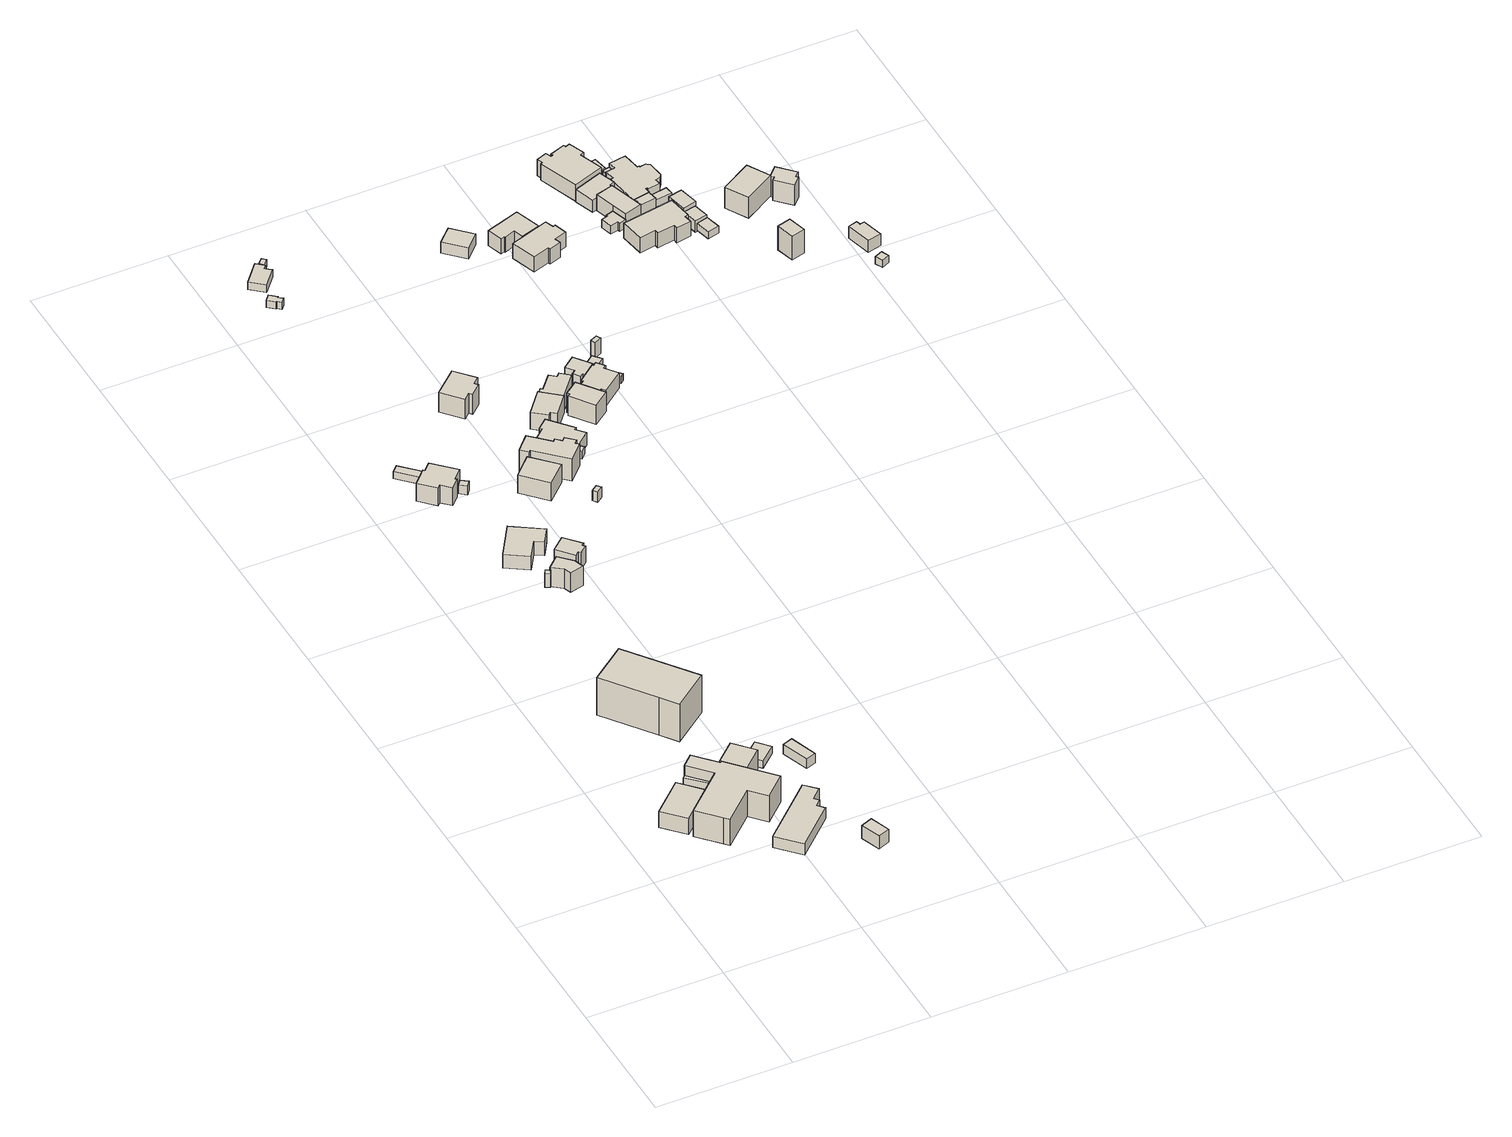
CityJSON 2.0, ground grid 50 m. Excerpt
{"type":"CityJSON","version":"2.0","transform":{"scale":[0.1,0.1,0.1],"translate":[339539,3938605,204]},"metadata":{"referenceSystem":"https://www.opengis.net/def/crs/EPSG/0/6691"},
"CityObjects":{
"building1":{"type":"Building","attributes":{"usage":"452","measuredHeight":7.5,"storeysAboveGround":1,"BuildingIDAttribute.prefecture":"14","BuildingIDAttribute.city":"14151","BuildingDetailAttribute.totalFloorArea":129.12,"BuildingDetailAttribute.buildingFootprintArea":129.12,"BuildingDetailAttribute.buildingStructureType":"610","BuildingDetailAttribute.buildingStructureOrgType":"2","BuildingDetailAttribute.orgUsage":"193","BuildingDetailAttribute.surveyYear":2015},"geometry":[{"type":"Solid","lod":"1","boundaries":[[[[0,1,2,3]],[[2,4,5,3]],[[1,6,4,2]],[[0,7,6,1]],[[3,5,7,0]],[[4,6,7,5]]]]}]},
"building2":{"type":"Building","attributes":{"measuredHeight":9.3,"BuildingIDAttribute.prefecture":"14","BuildingIDAttribute.city":"14151","BuildingDetailAttribute.surveyYear":2015},"geometry":[{"type":"Solid","lod":"1","boundaries":[[[[8,9,10,11]],[[10,12,13,11]],[[9,14,12,10]],[[8,15,14,9]],[[11,13,15,8]],[[12,14,15,13]]]]}]},
"building3":{"type":"Building","attributes":{"usage":"452","measuredHeight":11.6,"storeysAboveGround":1,"BuildingIDAttribute.prefecture":"14","BuildingIDAttribute.city":"14151","BuildingDetailAttribute.totalFloorArea":401.09,"BuildingDetailAttribute.buildingFootprintArea":401.09,"BuildingDetailAttribute.buildingStructureType":"610","BuildingDetailAttribute.buildingStructureOrgType":"2","BuildingDetailAttribute.orgUsage":"193","BuildingDetailAttribute.surveyYear":2015},"geometry":[{"type":"Solid","lod":"1","boundaries":[[[[16,17,8,18,19,20,21,22,23,24,25,26]],[[25,27,28,26]],[[24,29,27,25]],[[23,30,29,24]],[[22,31,30,23]],[[21,32,31,22]],[[20,33,32,21]],[[19,34,33,20]],[[18,35,34,19]],[[8,36,35,18]],[[17,37,36,8]],[[16,38,37,17]],[[26,28,38,16]],[[27,29,30,31,32,33,34,35,36,37,38,28]]]]}]},
"building4":{"type":"Building","attributes":{"usage":"452","measuredHeight":5.5,"storeysAboveGround":1,"BuildingIDAttribute.prefecture":"14","BuildingIDAttribute.city":"14151","BuildingDetailAttribute.totalFloorArea":225.13,"BuildingDetailAttribute.buildingFootprintArea":225.13,"BuildingDetailAttribute.buildingStructureType":"610","BuildingDetailAttribute.buildingStructureOrgType":"2","BuildingDetailAttribute.orgUsage":"193","BuildingDetailAttribute.surveyYear":2015},"geometry":[{"type":"Solid","lod":"1","boundaries":[[[[39,40,41,42,43,44,45,46]],[[45,47,48,46]],[[44,49,47,45]],[[43,50,49,44]],[[42,51,50,43]],[[41,52,51,42]],[[40,53,52,41]],[[39,54,53,40]],[[46,48,54,39]],[[47,49,50,51,52,53,54,48]]]]}]},
"building5":{"type":"Building","attributes":{"usage":"452","measuredHeight":8.9,"storeysAboveGround":1,"BuildingIDAttribute.prefecture":"14","BuildingIDAttribute.city":"14151","BuildingDetailAttribute.totalFloorArea":81.22,"BuildingDetailAttribute.buildingFootprintArea":81.22,"BuildingDetailAttribute.buildingStructureType":"610","BuildingDetailAttribute.buildingStructureOrgType":"2","BuildingDetailAttribute.orgUsage":"193","BuildingDetailAttribute.surveyYear":2015},"geometry":[{"type":"Solid","lod":"1","boundaries":[[[[55,56,57,58]],[[57,59,60,58]],[[56,61,59,57]],[[55,62,61,56]],[[58,60,62,55]],[[59,61,62,60]]]]}]},
"building6":{"type":"Building","attributes":{"measuredHeight":10.5,"BuildingIDAttribute.prefecture":"14","BuildingIDAttribute.city":"14151","BuildingDetailAttribute.surveyYear":2015},"geometry":[{"type":"Solid","lod":"1","boundaries":[[[[63,64,65,66]],[[65,67,68,66]],[[64,69,67,65]],[[63,70,69,64]],[[66,68,70,63]],[[67,69,70,68]]]]}]},
"building7":{"type":"Building","attributes":{"usage":"452","measuredHeight":17.5,"storeysAboveGround":2,"BuildingIDAttribute.prefecture":"14","BuildingIDAttribute.city":"14151","BuildingDetailAttribute.totalFloorArea":1046.78,"BuildingDetailAttribute.buildingFootprintArea":523.39,"BuildingDetailAttribute.buildingStructureType":"610","BuildingDetailAttribute.buildingStructureOrgType":"2","BuildingDetailAttribute.orgUsage":"193","BuildingDetailAttribute.surveyYear":2015},"geometry":[{"type":"Solid","lod":"1","boundaries":[[[[71,72,73,74,75]],[[74,76,77,75]],[[73,78,76,74]],[[72,79,78,73]],[[71,80,79,72]],[[75,77,80,71]],[[76,78,79,80,77]]]]}]},
"building8":{"type":"Building","attributes":{"BuildingIDAttribute.prefecture":"14","BuildingIDAttribute.city":"14151","BuildingDetailAttribute.surveyYear":2015},"geometry":[{"type":"Solid","lod":"1","boundaries":[[[[81,82,83,84]],[[83,85,86,84]],[[82,87,85,83]],[[81,88,87,82]],[[84,86,88,81]],[[85,87,88,86]]]]}]},
"building9":{"type":"Building","attributes":{"measuredHeight":7.1,"BuildingIDAttribute.prefecture":"14","BuildingIDAttribute.city":"14151","BuildingDetailAttribute.surveyYear":2015},"geometry":[{"type":"Solid","lod":"1","boundaries":[[[[89,90,91,92]],[[91,93,94,92]],[[90,95,93,91]],[[89,96,95,90]],[[92,94,96,89]],[[93,95,96,94]]]]}]},
"building10":{"type":"Building","attributes":{"measuredHeight":5.8,"BuildingIDAttribute.prefecture":"14","BuildingIDAttribute.city":"14151","BuildingDetailAttribute.surveyYear":2015},"geometry":[{"type":"Solid","lod":"1","boundaries":[[[[97,98,99,100]],[[99,101,102,100]],[[98,103,101,99]],[[97,104,103,98]],[[100,102,104,97]],[[101,103,104,102]]]]}]},
"building11":{"type":"Building","attributes":{"measuredHeight":3.7,"BuildingIDAttribute.prefecture":"14","BuildingIDAttribute.city":"14151","BuildingDetailAttribute.surveyYear":2015},"geometry":[{"type":"Solid","lod":"1","boundaries":[[[[105,106,107,108]],[[107,109,110,108]],[[106,111,109,107]],[[105,112,111,106]],[[108,110,112,105]],[[109,111,112,110]]]]}]},
"building12":{"type":"Building","attributes":{"usage":"411","measuredHeight":8.5,"storeysAboveGround":2,"BuildingIDAttribute.prefecture":"14","BuildingIDAttribute.city":"14151","BuildingDetailAttribute.totalFloorArea":198.26,"BuildingDetailAttribute.buildingFootprintArea":99.13,"BuildingDetailAttribute.buildingStructureType":"601","BuildingDetailAttribute.buildingStructureOrgType":"1","BuildingDetailAttribute.orgUsage":"10","BuildingDetailAttribute.surveyYear":2015},"geometry":[{"type":"Solid","lod":"1","boundaries":[[[[113,114,115,116,117,118,119,120,121,122]],[[121,123,124,122]],[[120,125,123,121]],[[119,126,125,120]],[[118,127,126,119]],[[117,128,127,118]],[[116,129,128,117]],[[115,130,129,116]],[[114,131,130,115]],[[113,132,131,114]],[[122,124,132,113]],[[123,125,126,127,128,129,130,131,132,124]]]]}]},
"building13":{"type":"Building","attributes":{"usage":"411","measuredHeight":8.1,"storeysAboveGround":2,"BuildingIDAttribute.prefecture":"14","BuildingIDAttribute.city":"14151","BuildingDetailAttribute.totalFloorArea":219.19,"BuildingDetailAttribute.buildingFootprintArea":109.59,"BuildingDetailAttribute.buildingStructureType":"610","BuildingDetailAttribute.buildingStructureOrgType":"2","BuildingDetailAttribute.orgUsage":"10","BuildingDetailAttribute.surveyYear":2015,"BuildingLandSlideRiskAttribute.description":"1","BuildingLandSlideRiskAttribute.areaType":"1"},"geometry":[{"type":"Solid","lod":"1","boundaries":[[[[133,134,135,136,137,138]],[[137,139,140,138]],[[136,141,139,137]],[[135,142,141,136]],[[134,143,142,135]],[[133,144,143,134]],[[138,140,144,133]],[[139,141,142,143,144,140]]]]}]},
"building14":{"type":"Building","attributes":{"usage":"411","measuredHeight":8.8,"storeysAboveGround":1,"BuildingIDAttribute.prefecture":"14","BuildingIDAttribute.city":"14151","BuildingDetailAttribute.totalFloorArea":40.48,"BuildingDetailAttribute.buildingFootprintArea":40.48,"BuildingDetailAttribute.buildingStructureType":"601","BuildingDetailAttribute.buildingStructureOrgType":"1","BuildingDetailAttribute.orgUsage":"10","BuildingDetailAttribute.surveyYear":2015,"BuildingLandSlideRiskAttribute.description":"1","BuildingLandSlideRiskAttribute.areaType":"1"},"geometry":[{"type":"Solid","lod":"1","boundaries":[[[[145,146,147,148,149,150]],[[149,151,152,150]],[[148,153,151,149]],[[147,154,153,148]],[[146,155,154,147]],[[145,156,155,146]],[[150,152,156,145]],[[151,153,154,155,156,152]]]]}]},
"building15":{"type":"Building","attributes":{"measuredHeight":6.7,"BuildingIDAttribute.prefecture":"14","BuildingIDAttribute.city":"14151","BuildingDetailAttribute.surveyYear":2015},"geometry":[{"type":"Solid","lod":"1","boundaries":[[[[157,158,159,160]],[[159,161,162,160]],[[158,163,161,159]],[[157,164,163,158]],[[160,162,164,157]],[[161,163,164,162]]]]}]},
"building16":{"type":"Building","attributes":{"usage":"411","measuredHeight":7.7,"storeysAboveGround":1,"BuildingIDAttribute.prefecture":"14","BuildingIDAttribute.city":"14151","BuildingDetailAttribute.totalFloorArea":45.48,"BuildingDetailAttribute.buildingFootprintArea":45.48,"BuildingDetailAttribute.buildingStructureType":"601","BuildingDetailAttribute.buildingStructureOrgType":"1","BuildingDetailAttribute.orgUsage":"10","BuildingDetailAttribute.surveyYear":2015,"BuildingLandSlideRiskAttribute.description":"1","BuildingLandSlideRiskAttribute.areaType":"1"},"geometry":[{"type":"Solid","lod":"1","boundaries":[[[[165,166,167,168,169,170,171,172]],[[171,173,174,172]],[[170,175,173,171]],[[169,176,175,170]],[[168,177,176,169]],[[167,178,177,168]],[[166,179,178,167]],[[165,180,179,166]],[[172,174,180,165]],[[173,175,176,177,178,179,180,174]]]]}]},
"building17":{"type":"Building","attributes":{"measuredHeight":8.5,"BuildingIDAttribute.prefecture":"14","BuildingIDAttribute.city":"14151","BuildingDetailAttribute.surveyYear":2015,"BuildingLandSlideRiskAttribute.description":"1","BuildingLandSlideRiskAttribute.areaType":"1"},"geometry":[{"type":"Solid","lod":"1","boundaries":[[[[181,182,183,184]],[[183,185,186,184]],[[182,187,185,183]],[[181,188,187,182]],[[184,186,188,181]],[[185,187,188,186]]]]}]},
"building18":{"type":"Building","attributes":{"BuildingIDAttribute.prefecture":"14","BuildingIDAttribute.city":"14151","BuildingDetailAttribute.surveyYear":2015},"geometry":[{"type":"Solid","lod":"1","boundaries":[[[[189,190,191,192,193,194,195,196]],[[195,197,198,196]],[[194,199,197,195]],[[193,200,199,194]],[[192,201,200,193]],[[191,202,201,192]],[[190,203,202,191]],[[189,204,203,190]],[[196,198,204,189]],[[197,199,200,201,202,203,204,198]]]]}]},
"building19":{"type":"Building","attributes":{"measuredHeight":4.6,"BuildingIDAttribute.prefecture":"14","BuildingIDAttribute.city":"14151","BuildingDetailAttribute.surveyYear":2015},"geometry":[{"type":"Solid","lod":"1","boundaries":[[[[205,206,207,208]],[[207,209,210,208]],[[206,211,209,207]],[[205,212,211,206]],[[208,210,212,205]],[[209,211,212,210]]]]}]},
"building20":{"type":"Building","attributes":{"usage":"441","measuredHeight":3.3,"storeysAboveGround":1,"BuildingIDAttribute.prefecture":"14","BuildingIDAttribute.city":"14151","BuildingDetailAttribute.totalFloorArea":47.27,"BuildingDetailAttribute.buildingFootprintArea":47.27,"BuildingDetailAttribute.buildingStructureType":"610","BuildingDetailAttribute.buildingStructureOrgType":"2","BuildingDetailAttribute.orgUsage":"172","BuildingDetailAttribute.surveyYear":2015},"geometry":[{"type":"Solid","lod":"1","boundaries":[[[[213,214,215,216,217,218]],[[217,219,220,218]],[[216,221,219,217]],[[215,222,221,216]],[[214,223,222,215]],[[213,224,223,214]],[[218,220,224,213]],[[219,221,222,223,224,220]]]]}]},
"building21":{"type":"Building","attributes":{"usage":"411","measuredHeight":10.4,"storeysAboveGround":2,"BuildingIDAttribute.prefecture":"14","BuildingIDAttribute.city":"14151","BuildingDetailAttribute.totalFloorArea":590.14,"BuildingDetailAttribute.buildingFootprintArea":295.07,"BuildingDetailAttribute.buildingStructureType":"601","BuildingDetailAttribute.buildingStructureOrgType":"1","BuildingDetailAttribute.orgUsage":"10","BuildingDetailAttribute.surveyYear":2015,"BuildingLandSlideRiskAttribute.description":"1","BuildingLandSlideRiskAttribute.areaType":"1"},"geometry":[{"type":"Solid","lod":"1","boundaries":[[[[225,226,227,228,229,230,231,232,233,234,235,236]],[[235,237,238,236]],[[234,239,237,235]],[[233,240,239,234]],[[232,241,240,233]],[[231,242,241,232]],[[230,243,242,231]],[[229,244,243,230]],[[228,245,244,229]],[[227,246,245,228]],[[226,247,246,227]],[[225,248,247,226]],[[236,238,248,225]],[[237,239,240,241,242,243,244,245,246,247,248,238]]]]}]},
"building22":{"type":"Building","attributes":{"usage":"411","measuredHeight":9.6,"storeysAboveGround":2,"BuildingIDAttribute.prefecture":"14","BuildingIDAttribute.city":"14151","BuildingDetailAttribute.totalFloorArea":159.33,"BuildingDetailAttribute.buildingFootprintArea":79.66,"BuildingDetailAttribute.buildingStructureType":"610","BuildingDetailAttribute.buildingStructureOrgType":"2","BuildingDetailAttribute.orgUsage":"10","BuildingDetailAttribute.surveyYear":2015},"geometry":[{"type":"Solid","lod":"1","boundaries":[[[[249,250,251,252,253,254,255,256]],[[255,257,258,256]],[[254,259,257,255]],[[253,260,259,254]],[[252,261,260,253]],[[251,262,261,252]],[[250,263,262,251]],[[249,264,263,250]],[[256,258,264,249]],[[257,259,260,261,262,263,264,258]]]]}]},
"building23":{"type":"Building","attributes":{"BuildingIDAttribute.prefecture":"14","BuildingIDAttribute.city":"14151","BuildingDetailAttribute.surveyYear":2015},"geometry":[{"type":"Solid","lod":"1","boundaries":[[[[265,266,267,268]],[[267,269,270,268]],[[266,271,269,267]],[[265,272,271,266]],[[268,270,272,265]],[[269,271,272,270]]]]}]},
"building24":{"type":"Building","attributes":{"usage":"411","measuredHeight":6.3,"storeysAboveGround":1,"BuildingIDAttribute.prefecture":"14","BuildingIDAttribute.city":"14151","BuildingDetailAttribute.totalFloorArea":98.7,"BuildingDetailAttribute.buildingFootprintArea":98.7,"BuildingDetailAttribute.buildingStructureType":"601","BuildingDetailAttribute.buildingStructureOrgType":"1","BuildingDetailAttribute.orgUsage":"10","BuildingDetailAttribute.surveyYear":2015,"BuildingLandSlideRiskAttribute.description":"1","BuildingLandSlideRiskAttribute.areaType":"1"},"geometry":[{"type":"Solid","lod":"1","boundaries":[[[[273,274,275,276,277,278,279,280,281,282]],[[281,283,284,282]],[[280,285,283,281]],[[279,286,285,280]],[[278,287,286,279]],[[277,288,287,278]],[[276,289,288,277]],[[275,290,289,276]],[[274,291,290,275]],[[273,292,291,274]],[[282,284,292,273]],[[283,285,286,287,288,289,290,291,292,284]]]]}]},
"building25":{"type":"Building","attributes":{"measuredHeight":4.7,"BuildingIDAttribute.prefecture":"14","BuildingIDAttribute.city":"14151","BuildingDetailAttribute.surveyYear":2015,"BuildingLandSlideRiskAttribute.description":"1","BuildingLandSlideRiskAttribute.areaType":"1"},"geometry":[{"type":"Solid","lod":"1","boundaries":[[[[293,294,295,296]],[[295,297,298,296]],[[294,299,297,295]],[[293,300,299,294]],[[296,298,300,293]],[[297,299,300,298]]]]}]},
"building26":{"type":"Building","attributes":{"usage":"401","measuredHeight":8.3,"storeysAboveGround":1,"BuildingIDAttribute.prefecture":"14","BuildingIDAttribute.city":"14151","BuildingDetailAttribute.totalFloorArea":72.45,"BuildingDetailAttribute.buildingFootprintArea":72.45,"BuildingDetailAttribute.buildingStructureType":"601","BuildingDetailAttribute.buildingStructureOrgType":"1","BuildingDetailAttribute.orgUsage":"61","BuildingDetailAttribute.surveyYear":2015},"geometry":[{"type":"Solid","lod":"1","boundaries":[[[[301,302,303,304,305,306]],[[305,307,308,306]],[[304,309,307,305]],[[303,310,309,304]],[[302,311,310,303]],[[301,312,311,302]],[[306,308,312,301]],[[307,309,310,311,312,308]]]]}]},
"building27":{"type":"Building","attributes":{"usage":"401","measuredHeight":7.3,"storeysAboveGround":1,"BuildingIDAttribute.prefecture":"14","BuildingIDAttribute.city":"14151","BuildingDetailAttribute.totalFloorArea":62.54,"BuildingDetailAttribute.buildingFootprintArea":62.54,"BuildingDetailAttribute.buildingStructureType":"601","BuildingDetailAttribute.buildingStructureOrgType":"1","BuildingDetailAttribute.orgUsage":"61","BuildingDetailAttribute.surveyYear":2015},"geometry":[{"type":"Solid","lod":"1","boundaries":[[[[313,314,315,316,317,318,319,320]],[[319,321,322,320]],[[318,323,321,319]],[[317,324,323,318]],[[316,325,324,317]],[[315,326,325,316]],[[314,327,326,315]],[[313,328,327,314]],[[320,322,328,313]],[[321,323,324,325,326,327,328,322]]]]}]},
"building28":{"type":"Building","attributes":{"usage":"411","measuredHeight":8.9,"storeysAboveGround":2,"BuildingIDAttribute.prefecture":"14","BuildingIDAttribute.city":"14151","BuildingDetailAttribute.totalFloorArea":114.36,"BuildingDetailAttribute.buildingFootprintArea":57.18,"BuildingDetailAttribute.buildingStructureType":"601","BuildingDetailAttribute.buildingStructureOrgType":"1","BuildingDetailAttribute.orgUsage":"10","BuildingDetailAttribute.surveyYear":2015,"BuildingLandSlideRiskAttribute.description":"1","BuildingLandSlideRiskAttribute.areaType":"1"},"geometry":[{"type":"Solid","lod":"1","boundaries":[[[[329,330,331,332,333,334]],[[333,335,336,334]],[[332,337,335,333]],[[331,338,337,332]],[[330,339,338,331]],[[329,340,339,330]],[[334,336,340,329]],[[335,337,338,339,340,336]]]]}]},
"building29":{"type":"Building","attributes":{"usage":"411","measuredHeight":7.5,"storeysAboveGround":1,"BuildingIDAttribute.prefecture":"14","BuildingIDAttribute.city":"14151","BuildingDetailAttribute.totalFloorArea":91.82,"BuildingDetailAttribute.buildingFootprintArea":91.82,"BuildingDetailAttribute.buildingStructureType":"601","BuildingDetailAttribute.buildingStructureOrgType":"1","BuildingDetailAttribute.orgUsage":"10","BuildingDetailAttribute.surveyYear":2015,"BuildingLandSlideRiskAttribute.description":"1","BuildingLandSlideRiskAttribute.areaType":"1"},"geometry":[{"type":"Solid","lod":"1","boundaries":[[[[341,342,343,344,345,346,347,348,349,350,351,352,353,354,355]],[[354,356,357,355]],[[353,358,356,354]],[[352,359,358,353]],[[351,360,359,352]],[[350,361,360,351]],[[349,362,361,350]],[[348,363,362,349]],[[347,364,363,348]],[[346,365,364,347]],[[345,366,365,346]],[[344,367,366,345]],[[343,368,367,344]],[[342,369,368,343]],[[341,370,369,342]],[[355,357,370,341]],[[356,358,359,360,361,362,363,364,365,366,367,368,369,370,357]]]]}]},
"building30":{"type":"Building","attributes":{"usage":"401","measuredHeight":8.7,"storeysAboveGround":1,"BuildingIDAttribute.prefecture":"14","BuildingIDAttribute.city":"14151","BuildingDetailAttribute.totalFloorArea":42.55,"BuildingDetailAttribute.buildingFootprintArea":42.55,"BuildingDetailAttribute.buildingStructureType":"601","BuildingDetailAttribute.buildingStructureOrgType":"1","BuildingDetailAttribute.orgUsage":"61","BuildingDetailAttribute.surveyYear":2015,"BuildingLandSlideRiskAttribute.description":"1","BuildingLandSlideRiskAttribute.areaType":"1"},"geometry":[{"type":"Solid","lod":"1","boundaries":[[[[371,372,373,374,375,376,377,378,379]],[[378,380,381,379]],[[377,382,380,378]],[[376,383,382,377]],[[375,384,383,376]],[[374,385,384,375]],[[373,386,385,374]],[[372,387,386,373]],[[371,388,387,372]],[[379,381,388,371]],[[380,382,383,384,385,386,387,388,381]]]]}]},
"building31":{"type":"Building","attributes":{"usage":"401","measuredHeight":7.7,"storeysAboveGround":1,"BuildingIDAttribute.prefecture":"14","BuildingIDAttribute.city":"14151","BuildingDetailAttribute.totalFloorArea":11.42,"BuildingDetailAttribute.buildingFootprintArea":11.42,"BuildingDetailAttribute.buildingStructureType":"601","BuildingDetailAttribute.buildingStructureOrgType":"1","BuildingDetailAttribute.orgUsage":"61","BuildingDetailAttribute.surveyYear":2015},"geometry":[{"type":"Solid","lod":"1","boundaries":[[[[389,390,391,392]],[[391,393,394,392]],[[390,395,393,391]],[[389,396,395,390]],[[392,394,396,389]],[[393,395,396,394]]]]}]},
"building32":{"type":"Building","attributes":{"BuildingIDAttribute.prefecture":"14","BuildingIDAttribute.city":"14151","BuildingDetailAttribute.surveyYear":2015},"geometry":[{"type":"Solid","lod":"1","boundaries":[[[[397,398,399,400]],[[399,401,402,400]],[[398,403,401,399]],[[397,404,403,398]],[[400,402,404,397]],[[401,403,404,402]]]]}]},
"building33":{"type":"Building","attributes":{"measuredHeight":6.8,"BuildingIDAttribute.prefecture":"14","BuildingIDAttribute.city":"14151","BuildingDetailAttribute.surveyYear":2015},"geometry":[{"type":"Solid","lod":"1","boundaries":[[[[405,406,407,408]],[[407,409,410,408]],[[406,411,409,407]],[[405,412,411,406]],[[408,410,412,405]],[[409,411,412,410]]]]}]},
"building34":{"type":"Building","attributes":{"usage":"411","measuredHeight":5.3,"storeysAboveGround":1,"BuildingIDAttribute.prefecture":"14","BuildingIDAttribute.city":"14151","BuildingDetailAttribute.totalFloorArea":59.62,"BuildingDetailAttribute.buildingFootprintArea":59.62,"BuildingDetailAttribute.buildingStructureType":"601","BuildingDetailAttribute.buildingStructureOrgType":"1","BuildingDetailAttribute.orgUsage":"10","BuildingDetailAttribute.surveyYear":2015},"geometry":[{"type":"Solid","lod":"1","boundaries":[[[[413,414,415,416]],[[415,417,418,416]],[[414,419,417,415]],[[413,420,419,414]],[[416,418,420,413]],[[417,419,420,418]]]]}]},
"building35":{"type":"Building","attributes":{"usage":"411","measuredHeight":9.2,"storeysAboveGround":2,"BuildingIDAttribute.prefecture":"14","BuildingIDAttribute.city":"14151","BuildingDetailAttribute.totalFloorArea":183.89,"BuildingDetailAttribute.buildingFootprintArea":91.94,"BuildingDetailAttribute.buildingStructureType":"601","BuildingDetailAttribute.buildingStructureOrgType":"1","BuildingDetailAttribute.orgUsage":"10","BuildingDetailAttribute.surveyYear":2015},"geometry":[{"type":"Solid","lod":"1","boundaries":[[[[421,422,423,424,425,426,427,428]],[[427,429,430,428]],[[426,431,429,427]],[[425,432,431,426]],[[424,433,432,425]],[[423,434,433,424]],[[422,435,434,423]],[[421,436,435,422]],[[428,430,436,421]],[[429,431,432,433,434,435,436,430]]]]}]},
"building36":{"type":"Building","attributes":{"usage":"411","measuredHeight":9.5,"storeysAboveGround":2,"BuildingIDAttribute.prefecture":"14","BuildingIDAttribute.city":"14151","BuildingDetailAttribute.totalFloorArea":210.09,"BuildingDetailAttribute.buildingFootprintArea":105.04,"BuildingDetailAttribute.buildingStructureType":"601","BuildingDetailAttribute.buildingStructureOrgType":"1","BuildingDetailAttribute.orgUsage":"10","BuildingDetailAttribute.surveyYear":2015},"geometry":[{"type":"Solid","lod":"1","boundaries":[[[[437,438,439,440,441,442,443,444,445,446]],[[445,447,448,446]],[[444,449,447,445]],[[443,450,449,444]],[[442,451,450,443]],[[441,452,451,442]],[[440,453,452,441]],[[439,454,453,440]],[[438,455,454,439]],[[437,456,455,438]],[[446,448,456,437]],[[447,449,450,451,452,453,454,455,456,448]]]]}]},
"building37":{"type":"Building","attributes":{"measuredHeight":4.1,"BuildingIDAttribute.prefecture":"14","BuildingIDAttribute.city":"14151","BuildingDetailAttribute.surveyYear":2015},"geometry":[{"type":"Solid","lod":"1","boundaries":[[[[457,458,459,460,461,462,463,464]],[[463,465,466,464]],[[462,467,465,463]],[[461,468,467,462]],[[460,469,468,461]],[[459,470,469,460]],[[458,471,470,459]],[[457,472,471,458]],[[464,466,472,457]],[[465,467,468,469,470,471,472,466]]]]}]},
"building38":{"type":"Building","attributes":{"usage":"431","measuredHeight":7.2,"storeysAboveGround":1,"BuildingIDAttribute.prefecture":"14","BuildingIDAttribute.city":"14151","BuildingDetailAttribute.totalFloorArea":72.33,"BuildingDetailAttribute.buildingFootprintArea":72.33,"BuildingDetailAttribute.buildingStructureType":"601","BuildingDetailAttribute.buildingStructureOrgType":"1","BuildingDetailAttribute.orgUsage":"143","BuildingDetailAttribute.surveyYear":2015},"geometry":[{"type":"Solid","lod":"1","boundaries":[[[[473,474,475,476,477]],[[476,478,479,477]],[[475,480,478,476]],[[474,481,480,475]],[[473,482,481,474]],[[477,479,482,473]],[[478,480,481,482,479]]]]}]},
"building39":{"type":"Building","attributes":{"usage":"431","measuredHeight":6.3,"storeysAboveGround":1,"BuildingIDAttribute.prefecture":"14","BuildingIDAttribute.city":"14151","BuildingDetailAttribute.totalFloorArea":68.24,"BuildingDetailAttribute.buildingFootprintArea":68.24,"BuildingDetailAttribute.buildingStructureType":"601","BuildingDetailAttribute.buildingStructureOrgType":"1","BuildingDetailAttribute.orgUsage":"143","BuildingDetailAttribute.surveyYear":2015},"geometry":[{"type":"Solid","lod":"1","boundaries":[[[[483,484,485,486,487,488]],[[487,489,490,488]],[[486,491,489,487]],[[485,492,491,486]],[[484,493,492,485]],[[483,494,493,484]],[[488,490,494,483]],[[489,491,492,493,494,490]]]]}]},
"building40":{"type":"Building","attributes":{"usage":"431","measuredHeight":7.6,"storeysAboveGround":1,"BuildingIDAttribute.prefecture":"14","BuildingIDAttribute.city":"14151","BuildingDetailAttribute.totalFloorArea":178.9,"BuildingDetailAttribute.buildingFootprintArea":178.9,"BuildingDetailAttribute.buildingStructureType":"601","BuildingDetailAttribute.buildingStructureOrgType":"1","BuildingDetailAttribute.orgUsage":"143","BuildingDetailAttribute.surveyYear":2015},"geometry":[{"type":"Solid","lod":"1","boundaries":[[[[495,496,497,498,499,500,501,502,503,504,505,506,507,508]],[[507,509,510,508]],[[506,511,509,507]],[[505,512,511,506]],[[504,513,512,505]],[[503,514,513,504]],[[502,515,514,503]],[[501,516,515,502]],[[500,517,516,501]],[[499,518,517,500]],[[498,519,518,499]],[[497,520,519,498]],[[496,521,520,497]],[[495,522,521,496]],[[508,510,522,495]],[[509,511,512,513,514,515,516,517,518,519,520,521,522,510]]]]}]},
"building41":{"type":"Building","attributes":{"usage":"411","measuredHeight":7.9,"storeysAboveGround":1,"BuildingIDAttribute.prefecture":"14","BuildingIDAttribute.city":"14151","BuildingDetailAttribute.totalFloorArea":162.22,"BuildingDetailAttribute.buildingFootprintArea":162.22,"BuildingDetailAttribute.buildingStructureType":"601","BuildingDetailAttribute.buildingStructureOrgType":"1","BuildingDetailAttribute.orgUsage":"10","BuildingDetailAttribute.surveyYear":2015},"geometry":[{"type":"Solid","lod":"1","boundaries":[[[[523,524,525,526,527,528,529,530,531,532]],[[531,533,534,532]],[[530,535,533,531]],[[529,536,535,530]],[[528,537,536,529]],[[527,538,537,528]],[[526,539,538,527]],[[525,540,539,526]],[[524,541,540,525]],[[523,542,541,524]],[[532,534,542,523]],[[533,535,536,537,538,539,540,541,542,534]]]]}]},
"building42":{"type":"Building","attributes":{"measuredHeight":4.4,"BuildingIDAttribute.prefecture":"14","BuildingIDAttribute.city":"14151","BuildingDetailAttribute.surveyYear":2015},"geometry":[{"type":"Solid","lod":"1","boundaries":[[[[543,544,545,546]],[[545,547,548,546]],[[544,549,547,545]],[[543,550,549,544]],[[546,548,550,543]],[[547,549,550,548]]]]}]},
"building43":{"type":"Building","attributes":{"BuildingIDAttribute.prefecture":"14","BuildingIDAttribute.city":"14151","BuildingDetailAttribute.surveyYear":2015},"geometry":[{"type":"Solid","lod":"1","boundaries":[[[[551,552,553,554]],[[553,555,556,554]],[[552,557,555,553]],[[551,558,557,552]],[[554,556,558,551]],[[555,557,558,556]]]]}]},
"building44":{"type":"Building","attributes":{"BuildingIDAttribute.prefecture":"14","BuildingIDAttribute.city":"14151","BuildingDetailAttribute.surveyYear":2015},"geometry":[{"type":"Solid","lod":"1","boundaries":[[[[559,560,561,562]],[[561,563,564,562]],[[560,565,563,561]],[[559,566,565,560]],[[562,564,566,559]],[[563,565,566,564]]]]}]},
"building45":{"type":"Building","attributes":{"BuildingIDAttribute.prefecture":"14","BuildingIDAttribute.city":"14151","BuildingDetailAttribute.surveyYear":2015,"BuildingLandSlideRiskAttribute.description":"1","BuildingLandSlideRiskAttribute.areaType":"1"},"geometry":[{"type":"Solid","lod":"1","boundaries":[[[[567,568,569,570]],[[569,571,572,570]],[[568,573,571,569]],[[567,574,573,568]],[[570,572,574,567]],[[571,573,574,572]]]]}]},
"building46":{"type":"Building","attributes":{"measuredHeight":6.2,"BuildingIDAttribute.prefecture":"14","BuildingIDAttribute.city":"14151","BuildingDetailAttribute.surveyYear":2015},"geometry":[{"type":"Solid","lod":"1","boundaries":[[[[575,576,577,578]],[[577,579,580,578]],[[576,581,579,577]],[[575,582,581,576]],[[578,580,582,575]],[[579,581,582,580]]]]}]},
"building47":{"type":"Building","attributes":{"usage":"413","measuredHeight":9.5,"storeysAboveGround":2,"BuildingIDAttribute.prefecture":"14","BuildingIDAttribute.city":"14151","BuildingDetailAttribute.totalFloorArea":365.77,"BuildingDetailAttribute.buildingFootprintArea":182.88,"BuildingDetailAttribute.buildingStructureType":"601","BuildingDetailAttribute.buildingStructureOrgType":"1","BuildingDetailAttribute.orgUsage":"30","BuildingDetailAttribute.surveyYear":2015},"geometry":[{"type":"Solid","lod":"1","boundaries":[[[[583,584,585,586,587,588,589,590,591,592,593,594,595,596,597,598,599,600,601,602]],[[601,603,604,602]],[[600,605,603,601]],[[599,606,605,600]],[[598,607,606,599]],[[597,608,607,598]],[[596,609,608,597]],[[595,610,609,596]],[[594,611,610,595]],[[593,612,611,594]],[[592,613,612,593]],[[591,614,613,592]],[[590,615,614,591]],[[589,616,615,590]],[[588,617,616,589]],[[587,618,617,588]],[[586,619,618,587]],[[585,620,619,586]],[[584,621,620,585]],[[583,622,621,584]],[[602,604,622,583]],[[603,605,606,607,608,609,610,611,612,613,614,615,616,617,618,619,620,621,622,604]]]]}]},
"building48":{"type":"Building","attributes":{"usage":"411","measuredHeight":7.4,"storeysAboveGround":2,"BuildingIDAttribute.prefecture":"14","BuildingIDAttribute.city":"14151","BuildingDetailAttribute.totalFloorArea":54.88,"BuildingDetailAttribute.buildingFootprintArea":27.44,"BuildingDetailAttribute.buildingStructureType":"601","BuildingDetailAttribute.buildingStructureOrgType":"1","BuildingDetailAttribute.orgUsage":"10","BuildingDetailAttribute.surveyYear":2015},"geometry":[{"type":"Solid","lod":"1","boundaries":[[[[623,624,625,626]],[[625,627,628,626]],[[624,629,627,625]],[[623,630,629,624]],[[626,628,630,623]],[[627,629,630,628]]]]}]},
"building49":{"type":"Building","attributes":{"BuildingIDAttribute.prefecture":"14","BuildingIDAttribute.city":"14151","BuildingDetailAttribute.surveyYear":2015},"geometry":[{"type":"Solid","lod":"1","boundaries":[[[[631,632,633,634]],[[633,635,636,634]],[[632,637,635,633]],[[631,638,637,632]],[[634,636,638,631]],[[635,637,638,636]]]]}]},
"building50":{"type":"Building","attributes":{"usage":"421","measuredHeight":22,"storeysAboveGround":2,"BuildingIDAttribute.prefecture":"14","BuildingIDAttribute.city":"14151","BuildingDetailAttribute.totalFloorArea":58.46,"BuildingDetailAttribute.buildingFootprintArea":29.23,"BuildingDetailAttribute.buildingStructureType":"601","BuildingDetailAttribute.buildingStructureOrgType":"1","BuildingDetailAttribute.orgUsage":"120","BuildingDetailAttribute.surveyYear":2015,"BuildingLandSlideRiskAttribute.description":"1","BuildingLandSlideRiskAttribute.areaType":"1"},"geometry":[{"type":"Solid","lod":"1","boundaries":[[[[639,640,641,642]],[[641,643,644,642]],[[640,645,643,641]],[[639,646,645,640]],[[642,644,646,639]],[[643,645,646,644]]]]}]},
"building51":{"type":"Building","attributes":{"usage":"411","measuredHeight":10.1,"storeysAboveGround":2,"BuildingIDAttribute.prefecture":"14","BuildingIDAttribute.city":"14151","BuildingDetailAttribute.totalFloorArea":173.33,"BuildingDetailAttribute.buildingFootprintArea":86.67,"BuildingDetailAttribute.buildingStructureType":"601","BuildingDetailAttribute.buildingStructureOrgType":"1","BuildingDetailAttribute.orgUsage":"10","BuildingDetailAttribute.surveyYear":2015},"geometry":[{"type":"Solid","lod":"1","boundaries":[[[[647,648,649,650]],[[649,651,652,650]],[[648,653,651,649]],[[647,654,653,648]],[[650,652,654,647]],[[651,653,654,652]]]]}]},
"building52":{"type":"Building","attributes":{"usage":"411","measuredHeight":5.2,"storeysAboveGround":2,"BuildingIDAttribute.prefecture":"14","BuildingIDAttribute.city":"14151","BuildingDetailAttribute.totalFloorArea":25.12,"BuildingDetailAttribute.buildingFootprintArea":12.56,"BuildingDetailAttribute.buildingStructureType":"601","BuildingDetailAttribute.buildingStructureOrgType":"1","BuildingDetailAttribute.orgUsage":"10","BuildingDetailAttribute.surveyYear":2015},"geometry":[{"type":"Solid","lod":"1","boundaries":[[[[655,656,657,658]],[[657,659,660,658]],[[656,661,659,657]],[[655,662,661,656]],[[658,660,662,655]],[[659,661,662,660]]]]}]},
"building53":{"type":"Building","attributes":{"BuildingIDAttribute.prefecture":"14","BuildingIDAttribute.city":"14151","BuildingDetailAttribute.surveyYear":2015,"BuildingLandSlideRiskAttribute.description":"1","BuildingLandSlideRiskAttribute.areaType":"1"},"geometry":[{"type":"Solid","lod":"1","boundaries":[[[[663,664,665,666]],[[665,667,668,666]],[[664,669,667,665]],[[663,670,669,664]],[[666,668,670,663]],[[667,669,670,668]]]]}]},
"building54":{"type":"Building","attributes":{"usage":"411","measuredHeight":9.2,"storeysAboveGround":2,"BuildingIDAttribute.prefecture":"14","BuildingIDAttribute.city":"14151","BuildingDetailAttribute.totalFloorArea":76.99,"BuildingDetailAttribute.buildingFootprintArea":38.49,"BuildingDetailAttribute.buildingStructureType":"601","BuildingDetailAttribute.buildingStructureOrgType":"1","BuildingDetailAttribute.orgUsage":"10","BuildingDetailAttribute.surveyYear":2015},"geometry":[{"type":"Solid","lod":"1","boundaries":[[[[671,672,673,674,675,676,677,678]],[[677,679,680,678]],[[676,681,679,677]],[[675,682,681,676]],[[674,683,682,675]],[[673,684,683,674]],[[672,685,684,673]],[[671,686,685,672]],[[678,680,686,671]],[[679,681,682,683,684,685,686,680]]]]}]},
"building55":{"type":"Building","attributes":{"usage":"411","measuredHeight":7.2,"storeysAboveGround":1,"BuildingIDAttribute.prefecture":"14","BuildingIDAttribute.city":"14151","BuildingDetailAttribute.totalFloorArea":38.48,"BuildingDetailAttribute.buildingFootprintArea":38.48,"BuildingDetailAttribute.buildingStructureType":"601","BuildingDetailAttribute.buildingStructureOrgType":"1","BuildingDetailAttribute.orgUsage":"10","BuildingDetailAttribute.surveyYear":2015,"BuildingLandSlideRiskAttribute.description":"1","BuildingLandSlideRiskAttribute.areaType":"1"},"geometry":[{"type":"Solid","lod":"1","boundaries":[[[[687,688,689,690,691,692]],[[691,693,694,692]],[[690,695,693,691]],[[689,696,695,690]],[[688,697,696,689]],[[687,698,697,688]],[[692,694,698,687]],[[693,695,696,697,698,694]]]]}]}
},
"vertices":[
[191,508,260],[77,403,260],[7,479,260],[121,584,260],[7,479,328],[121,584,328],[77,403,328],[191,508,328],
[162,600,260],[224,532,260],[218,526,260],[152,591,260],[218,526,330],[152,591,330],[224,532,330],[162,600,330],
[86,388,260],[233,523,260],[161,601,260],[202,639,260],[273,562,260],[278,567,260],[417,414,260],[338,342,260],[287,398,260],[173,294,260],[158,311,260],[173,294,371],[158,311,371],[287,398,371],[338,342,371],[417,414,371],[278,567,371],[273,562,371],[202,639,371],[161,601,371],[162,600,371],[233,523,371],[86,388,371],
[533,367,261],[495,332,261],[509,317,261],[488,297,261],[509,273,261],[366,142,261],[291,223,261],[493,409,261],[291,223,308],[493,409,308],[366,142,308],[509,273,308],[488,297,308],[509,317,308],[495,332,308],[533,367,308],
[359,662,260],[423,591,260],[345,520,260],[280,591,260],[345,520,345],[280,591,345],[423,591,345],[359,662,345],
[586,97,311],[613,24,311],[569,8,311],[543,81,311],[569,8,366],[543,81,366],[613,24,366],[586,97,366],
[440,1030,161],[311,933,161],[266,993,161],[131,1172,161],[260,1269,161],[131,1172,321],[260,1269,321],[266,993,321],[311,933,321],[440,1030,321],
[399,634,262],[459,687,262],[500,641,262],[440,588,262],[500,641,292],[440,588,292],[459,687,292],[399,634,292],
[531,623,261],[568,636,261],[603,537,261],[566,524,261],[603,537,302],[566,524,302],[568,636,302],[531,623,302],
[334,1905,86],[324,1886,86],[307,1895,86],[317,1914,86],[307,1895,142],[317,1914,142],[324,1886,142],[334,1905,142],
[93,2562,122],[115,2584,122],[182,2518,122],[160,2496,122],[182,2518,152],[160,2496,152],[115,2584,152],[93,2562,152],
[162,2374,123],[108,2427,123],[157,2477,123],[162,2472,123],[190,2500,123],[265,2426,123],[232,2392,123],[237,2387,123],[204,2354,123],[173,2385,123],[204,2354,199],[173,2385,199],[237,2387,199],[232,2392,199],[265,2426,199],[190,2500,199],[162,2472,199],[157,2477,199],[108,2427,199],[162,2374,199],
[210,2007,119],[287,2127,119],[395,2058,119],[360,2002,119],[330,2021,119],[289,1956,119],[330,2021,177],[289,1956,177],[360,2002,177],[395,2058,177],[287,2127,177],[210,2007,177],
[370,1879,69],[332,1908,69],[375,1948,69],[419,1902,69],[431,1865,69],[379,1853,69],[431,1865,151],[379,1853,151],[419,1902,151],[375,1948,151],[332,1908,151],[370,1879,151],
[263,2420,121],[288,2401,121],[273,2382,121],[248,2401,121],[273,2382,159],[248,2401,159],[288,2401,159],[263,2420,159],
[425,2007,98],[475,1950,98],[466,1943,98],[474,1933,98],[447,1910,98],[440,1917,98],[427,1906,98],[376,1965,98],[427,1906,168],[376,1965,168],[440,1917,168],[447,1910,168],[474,1933,168],[466,1943,168],[475,1950,168],[425,2007,168],
[422,2320,119],[491,2388,119],[574,2303,119],[501,2235,119],[574,2303,196],[501,2235,196],[491,2388,196],[422,2320,196],
[154,3524,88],[153,3523,88],[127,3545,88],[145,3566,88],[170,3544,88],[167,3542,88],[182,3529,88],[168,3512,88],[182,3529,118],[168,3512,118],[167,3542,118],[170,3544,118],[145,3566,118],[127,3545,118],[153,3523,118],[154,3524,118],
[593,2120,173],[615,2137,173],[627,2122,173],[605,2105,173],[627,2122,217],[605,2105,217],[615,2137,217],[593,2120,217],
[119,3661,79],[180,3733,79],[208,3709,79],[197,3697,79],[218,3679,79],[167,3619,79],[218,3679,111],[167,3619,111],[197,3697,111],[208,3709,111],[180,3733,111],[119,3661,111],
[601,2408,119],[620,2388,119],[632,2400,119],[663,2371,119],[651,2359,119],[662,2349,119],[607,2293,119],[505,2392,119],[498,2385,119],[473,2410,119],[525,2464,119],[592,2399,119],[525,2464,214],[592,2399,214],[473,2410,214],[498,2385,214],[505,2392,214],[607,2293,214],[662,2349,214],[651,2359,214],[663,2371,214],[632,2400,214],[620,2388,214],[601,2408,214],
[461,2748,117],[438,2727,117],[376,2797,117],[463,2874,117],[522,2807,117],[499,2786,117],[510,2773,117],[470,2737,117],[510,2773,201],[470,2737,201],[499,2786,201],[522,2807,201],[463,2874,201],[376,2797,201],[438,2727,201],[461,2748,201],
[193,3729,78],[211,3749,78],[226,3736,78],[208,3715,78],[226,3736,108],[208,3715,108],[211,3749,108],[193,3729,108],
[694,2448,132],[721,2417,132],[670,2373,132],[632,2417,132],[618,2405,132],[565,2466,132],[600,2497,132],[593,2504,132],[631,2536,132],[702,2454,132],[631,2536,188],[702,2454,188],[593,2504,188],[600,2497,188],[565,2466,188],[618,2405,188],[632,2417,188],[670,2373,188],[721,2417,188],[694,2448,188],
[659,2354,151],[677,2373,151],[687,2363,151],[668,2344,151],[687,2363,182],[668,2344,182],[677,2373,182],[659,2354,182],
[664,2564,111],[655,2553,111],[606,2594,111],[674,2676,111],[742,2619,111],[683,2548,111],[742,2619,183],[683,2548,183],[674,2676,183],[606,2594,183],[655,2553,183],[664,2564,183],
[680,2679,107],[693,2695,107],[700,2689,107],[747,2743,107],[770,2724,107],[781,2737,107],[815,2709,107],[743,2625,107],[815,2709,174],[743,2625,174],[781,2737,174],[770,2724,174],[747,2743,174],[700,2689,174],[693,2695,174],[680,2679,174],
[743,2581,136],[736,2589,136],[785,2626,136],[853,2536,136],[794,2492,136],[733,2574,136],[794,2492,218],[733,2574,218],[853,2536,218],[785,2626,218],[736,2589,218],[743,2581,218],
[855,2578,134],[840,2566,134],[791,2629,134],[800,2637,134],[806,2628,134],[821,2640,134],[817,2646,134],[848,2671,134],[885,2700,134],[888,2696,134],[899,2705,134],[921,2677,134],[910,2669,134],[945,2624,134],[867,2563,134],[945,2624,198],[867,2563,198],[910,2669,198],[921,2677,198],[899,2705,198],[888,2696,198],[885,2700,198],[848,2671,198],[817,2646,198],[821,2640,198],[806,2628,198],[800,2637,198],[791,2629,198],[840,2566,198],[855,2578,198],
[830,2673,112],[811,2697,112],[825,2707,112],[803,2736,112],[848,2771,112],[896,2708,112],[885,2700,112],[848,2671,112],[840,2681,112],[848,2671,190],[840,2681,190],[885,2700,190],[896,2708,190],[848,2771,190],[803,2736,190],[825,2707,190],[811,2697,190],[830,2673,190],
[883,2733,113],[910,2756,113],[936,2726,113],[908,2703,113],[936,2726,184],[908,2703,184],[910,2756,184],[883,2733,184],
[954,2630,144],[944,2642,144],[955,2651,144],[966,2640,144],[955,2651,174],[966,2640,174],[944,2642,174],[954,2630,174],
[951,2844,100],[978,2857,100],[986,2840,100],[959,2827,100],[986,2840,165],[959,2827,165],[978,2857,165],[951,2844,165],
[807,3584,88],[874,3517,88],[821,3464,88],[754,3532,88],[821,3464,135],[754,3532,135],[874,3517,135],[807,3584,135],
[1038,3548,78],[1070,3454,78],[999,3430,78],[988,3466,78],[947,3452,78],[946,3455,78],[932,3450,78],[913,3506,78],[932,3450,142],[913,3506,142],[946,3455,142],[947,3452,142],[988,3466,142],[999,3430,142],[1070,3454,142],[1038,3548,142],
[1099,3462,78],[1110,3430,78],[1119,3433,78],[1134,3387,78],[1088,3371,78],[1096,3349,78],[1051,3334,78],[1048,3342,78],[987,3321,78],[956,3414,78],[987,3321,142],[956,3414,142],[1048,3342,142],[1051,3334,142],[1096,3349,142],[1088,3371,142],[1134,3387,142],[1119,3433,142],[1110,3430,142],[1099,3462,142],
[1352,3429,28],[1349,3438,28],[1320,3431,28],[1308,3473,28],[1333,3480,28],[1332,3486,28],[1359,3494,28],[1377,3437,28],[1359,3494,63],[1377,3437,63],[1332,3486,63],[1333,3480,63],[1308,3473,63],[1320,3431,63],[1349,3438,63],[1352,3429,63],
[1377,3437,19],[1359,3494,19],[1337,3565,19],[1402,3585,19],[1442,3458,19],[1402,3585,87],[1442,3458,87],[1337,3565,87],[1359,3494,87],[1377,3437,87],
[1407,3606,18],[1411,3596,18],[1322,3564,18],[1296,3636,18],[1403,3675,18],[1425,3613,18],[1403,3675,70],[1425,3613,70],[1296,3636,70],[1322,3564,70],[1411,3596,70],[1407,3606,70],
[1246,3789,13],[1254,3792,13],[1246,3814,13],[1285,3829,13],[1293,3808,13],[1301,3811,13],[1298,3818,13],[1354,3839,13],[1358,3830,13],[1374,3836,13],[1397,3777,13],[1382,3771,13],[1414,3686,13],[1300,3644,13],[1414,3686,82],[1300,3644,82],[1382,3771,82],[1397,3777,82],[1374,3836,82],[1358,3830,82],[1354,3839,82],[1298,3818,82],[1301,3811,82],[1293,3808,82],[1285,3829,82],[1246,3814,82],[1254,3792,82],[1246,3789,82],
[1489,3311,29],[1425,3300,29],[1423,3315,29],[1363,3304,29],[1348,3394,29],[1539,3426,29],[1554,3336,29],[1541,3334,29],[1546,3304,29],[1491,3295,29],[1546,3304,92],[1491,3295,92],[1541,3334,92],[1554,3336,92],[1539,3426,92],[1348,3394,92],[1363,3304,92],[1423,3315,92],[1425,3300,92],[1489,3311,92],
[1451,3517,20],[1507,3528,20],[1514,3493,20],[1457,3482,20],[1514,3493,60],[1457,3482,60],[1507,3528,60],[1451,3517,60],
[1411,3709,16],[1401,3761,16],[1433,3768,16],[1443,3715,16],[1433,3768,46],[1443,3715,46],[1401,3761,46],[1411,3709,46],
[1459,3695,16],[1433,3690,16],[1430,3708,16],[1456,3713,16],[1430,3708,46],[1456,3713,46],[1433,3690,46],[1459,3695,46],
[1617,3325,36],[1630,3270,36],[1587,3260,36],[1574,3314,36],[1587,3260,66],[1574,3314,66],[1630,3270,66],[1617,3325,66],
[1602,3384,28],[1616,3327,28],[1569,3316,28],[1556,3373,28],[1569,3316,76],[1556,3373,76],[1616,3327,76],[1602,3384,76],
[1514,3555,14],[1508,3554,14],[1511,3533,14],[1447,3522,14],[1427,3647,14],[1438,3648,14],[1431,3686,14],[1465,3691,14],[1460,3719,14],[1522,3729,14],[1533,3663,14],[1540,3664,14],[1541,3659,14],[1563,3663,14],[1576,3655,14],[1584,3595,14],[1575,3581,14],[1557,3578,14],[1561,3556,14],[1515,3549,14],[1561,3556,56],[1515,3549,56],[1557,3578,56],[1575,3581,56],[1584,3595,56],[1576,3655,56],[1563,3663,56],[1541,3659,56],[1540,3664,56],[1533,3663,56],[1522,3729,56],[1460,3719,56],[1465,3691,56],[1431,3686,56],[1438,3648,56],[1427,3647,56],[1447,3522,56],[1511,3533,56],[1508,3554,56],[1514,3555,56],
[1590,3459,20],[1607,3387,20],[1556,3374,20],[1539,3447,20],[1556,3374,91],[1539,3447,91],[1607,3387,91],[1590,3459,91],
[1513,3524,20],[1573,3534,20],[1578,3503,20],[1517,3494,20],[1578,3503,50],[1517,3494,50],[1573,3534,50],[1513,3524,50],
[1779,3035,43],[1761,3102,43],[1811,3116,43],[1830,3049,43],[1811,3116,144],[1830,3049,144],[1761,3102,144],[1779,3035,144],
[1713,3392,17],[1827,3459,17],[1874,3378,17],[1760,3312,17],[1874,3378,106],[1760,3312,106],[1827,3459,106],[1713,3392,106],
[1862,3467,9],[1906,3428,9],[1887,3405,9],[1842,3443,9],[1887,3405,54],[1842,3443,54],[1906,3428,54],[1862,3467,54],
[2021,2919,23],[2051,2932,23],[2064,2904,23],[2034,2891,23],[2064,2904,53],[2034,2891,53],[2051,2932,53],[2021,2919,53],
[1886,3376,9],[1875,3386,9],[1911,3422,9],[1967,3365,9],[1950,3348,9],[1957,3341,9],[1927,3311,9],[1874,3365,9],[1927,3311,95],[1874,3365,95],[1957,3341,95],[1950,3348,95],[1967,3365,95],[1911,3422,95],[1875,3386,95],[1886,3376,95],
[2024,2973,28],[1999,3066,28],[2033,3075,28],[2037,3059,28],[2054,3063,28],[2075,2986,28],[2054,3063,79],[2075,2986,79],[2037,3059,79],[2033,3075,79],[1999,3066,79],[2024,2973,79]
]}
